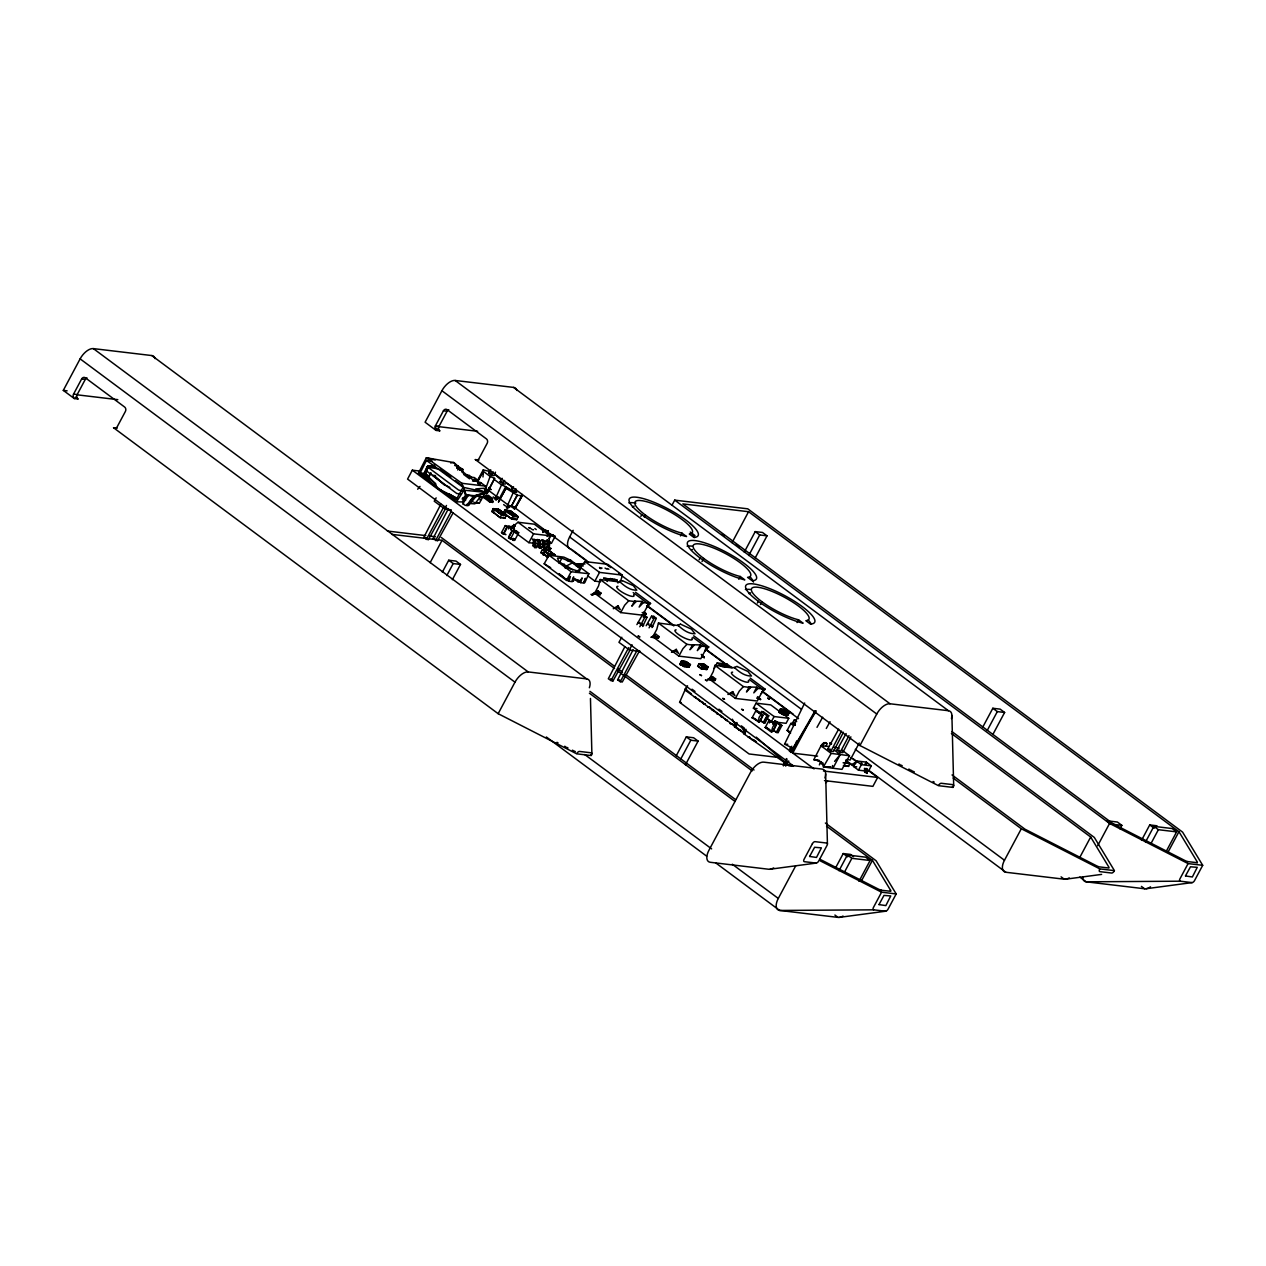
<?xml version="1.0" encoding="UTF-8"?>
<svg xmlns="http://www.w3.org/2000/svg" width="1266" height="1266" viewBox="0 0 1266 1266"><rect width="100%" height="100%" fill="white"/><g stroke="black" fill="none" stroke-linecap="round" stroke-linejoin="round"><path stroke-width="1.5" d="M641.989 624.803L641.989 624.66M650.313 625.467C654.902 627.097 644.252 623.916 648.778 623.584M490.132 476.412L485.606 488.85L488.708 490.021L487.141 493.424L494.642 478.358L490.132 476.412L483.232 471.284L483.232 469.908L491.097 471.807M726.969 665.726L726.193 665.346M483.09 473.563L483.232 469.908L477.124 481.222M482.995 476.965L483.232 471.284L477.266 482.014M686.963 690.587L685.222 690.207L685.317 688.878L687.549 685.871L685.222 690.207L736.274 727.254L732.381 719.199M513.379 529.647L514.297 525.343L518 522.241L534.347 524.187L549.935 535.771L548.732 541.816M508.552 537.971L512.334 530.834L516.243 531.119L518.712 532.701L515.009 539.727L508.552 537.971L510.689 538.003M773.051 723.756A14.543 7.438 -53.4 0 1 774.555 721.446L774.934 721.335A14.543 3.513 28.1 0 0 780.125 725.212L780.252 725.576A14.543 7.438 -53.4 0 0 776.754 732.112L778.163 732.555L781.866 725.529L776.185 721.303L774.745 721.114L772.751 724.057M721.224 665.33L722.617 665.948L721.272 665.425M865.232 771.991L865.58 768.842L864.472 768.351L864.71 772.26L867.368 772.925M867.052 773.431L866.086 768.415L867.036 769.016L866.672 772.133M533.951 545.155L534.521 540.044L532.432 539.047L533.508 540.598L532.891 545.662L534.917 547.656L536.942 546.77L533.951 545.155L536.942 546.77M536.341 547.83L534.347 545.868L534.252 539.237L535.977 540.202L535.376 545.33M540.978 548.368L538.984 546.421L539.569 541.31L538.889 539.791L537.164 539.569L538.145 541.136L537.528 546.216L539.553 548.21L541.579 547.323L538.572 545.424L539.174 540.598L537.164 539.569M545.614 548.922L543.636 546.975L544.206 541.864L543.525 540.345L541.801 540.123L542.782 541.69L542.165 546.77L544.19 548.748L546.232 547.877L543.209 545.978L543.81 541.152L541.801 540.123M549.302 546.975L549.903 541.864L547.102 540.06L548.51 542.307L547.877 546.817L550.868 548.431L550.267 549.476L548.273 547.545L548.858 542.418L547.102 540.06L546.342 541.183L548.858 542.418M540.012 545.868L540.614 540.756L538.889 539.791M544.665 546.421L545.25 541.31L543.525 540.345M736.464 725.671L736.859 722.522L734.533 726.874L745.247 733.916L743.506 733.536L745.816 729.2L745.437 732.349M480.51 482.504L480.289 484.261L477.868 483.501L478.421 481.27L472.535 481.033L473.516 479.403L478.532 482.061L477.868 483.501L480.51 482.504L485.479 486.128L486.524 492.458L475.541 496.937L470.24 503.551L474.924 503.852L479.893 497.364L484.277 497.206L478.532 496.367L479.893 497.364M550.267 549.476L546.801 547.292L547.45 542.402M510.625 506.004L514.582 508.995L522.178 494.452L522.162 495.813L517.335 495.275L506.004 488.217L498.519 501.937L506.004 488.217L516.702 492.537L513.822 490.401M515.942 507.033L522.162 495.813L514.582 508.995L511.622 505.166M817.614 756.119L792.722 753.143L793.371 748.491L796.82 740.8M493.376 512.603L494.484 508.916L493.297 508.647L491.809 511.432L500.339 517.762L505.087 518.332L506.052 514.771M505.482 513.743L506.084 510.293L504.897 510.024L503.409 512.809L511.923 519.155L516.67 519.709L518.158 516.924L510.103 510.768L504.897 510.024L513.41 516.37L518.158 516.924L517.636 516.148M435.346 467.296L436.454 468.594L434.096 466.901L427.718 466.284L424.569 473.326M871.309 765.835L868.397 771.326L858.459 770.155L853.442 766.436L856.402 760.945L866.308 762.132L871.309 765.835L861.386 764.68L856.402 760.945M714.261 668.432L717.205 662.957L727.127 664.144L732.128 667.847L722.206 666.676L717.205 662.957M463.103 473.199L462.818 469.354L457.232 468.167L457.754 465.951L453.766 462.549L426.341 457.754L418.413 473.199L456.551 501.795L462.327 501.953L465.714 495.164L463.103 487.268L426.452 460.413L420.185 472.93L437.15 488.217L456.266 499.579L463.103 487.268L486.524 492.458L484.451 489.72M505.941 534.648L501.51 532.59L505.276 525.596L511.67 527.447L510.863 530.011M548.099 531.071L541.706 529.22L548.099 531.071L547.292 533.635M425.439 475.336L427.718 466.284L434.903 465.192M435.551 483.802L425.36 473.626L427.18 466.521L423.588 474.386L435.551 483.802L437.15 488.217L457.532 498.424M620.356 582.059L600.242 579.527L598.596 585.841L594.656 593.2L620.736 612.586L642.622 615.197L648.572 604.04L646.61 607.664L650.566 603.439L635.516 592.235M678.529 625.594L658.431 623.062L656.769 629.392L652.845 636.751L678.908 656.136L700.794 658.731L706.76 647.575L692.913 637.32M735.008 667.878L714.894 665.346L713.249 671.66L709.308 679.035L735.388 698.405L757.274 701.016L763.224 689.859L749.393 679.589M547.608 556.47L548.368 553.59L555.062 554.967L548.115 554.144L542.291 549.808L540.804 552.593L547.466 556.739L542.671 552.799L540.804 552.593L544.459 553.02M580.73 568.75L581.553 565.633L584.971 561.582L607.775 564.304L622.35 575.112L620.941 580.097L618.773 582.582M425.06 475.779L427.718 466.284L435.393 467.012M689.448 664.46L685.935 661.675L682.327 661.216L685.935 661.675L689.448 664.46L685.856 663.89L682.216 661.358L685.856 663.89L690.413 664.603L689.115 667.055L683.482 666.375L679.905 663.716L681.915 661.168M788.322 712.489L784.809 709.704L781.09 709.387L784.746 711.919L788.322 712.489L784.809 709.704L781.09 709.387M457.232 468.167L457.754 465.951L457.232 468.167L459.131 467.027L462.818 469.354L458.703 468.278L457.675 469.987M573.846 578.752L577.913 581.743L578.784 580.16L572.374 579.401L573.704 576.885L572.264 581.68L569.004 581.268L570.412 576.505L567.674 580.477L566.551 580.414L544.174 563.797L549.033 555.283L563.892 557.135L570.903 560.379L588.88 573.751L584.829 582.597L583.768 582.439L585.43 578.293L583.99 583.072L580.714 582.661L578.166 580.54M580.714 582.661L582.138 577.897L579.432 581.838L577.913 581.743M757.321 710.859L756.941 711.745A14.543 7.438 -53.4 0 0 757.242 711.207L757.543 711.065A14.543 3.513 28.1 0 1 762.828 714.974L759.299 722.174L752.131 717.711L755.913 710.701L762.892 715.417A14.543 7.438 -53.4 0 1 759.442 721.873L759.078 721.984A14.543 3.513 28.1 0 0 754.441 718.471M776.137 724.848L773.035 731.099L770.883 731.78L765.234 727.444L769.016 720.449L776.137 724.848L769.016 720.449M822.235 746.418L823.865 742.667L826.334 742.889L824.134 743.553L822.394 745.927M579.417 571.552L580.271 568.909L572.58 562.769L561.946 558.148L557.483 558.148L558.86 561.408L568.719 568.181L579.417 571.552L575.682 572.438M505.276 525.596L507.017 526.893L503.251 534.03M542.924 532.068L543.446 530.517M823.327 744.313L823.865 742.667L821.507 744.978L821.65 746.56L823.122 743.902A3.133 1.598 -53.4 0 1 824.688 742.715L825.907 742.636M490.575 501.779L492.601 502.428L493.154 501.399L491.097 500.75L489.815 502.096L483.074 497.079L485.179 497.475M480.858 482.678L480.289 484.261L478.39 481.381M492.648 498.614L490.259 498.329L489.277 500.276L491.92 500.608L492.648 498.614L488.454 495.497L486.065 495.212L484.799 496.937M634.488 601.176L635.912 601.714L631.813 606.192L634.488 601.176L642.052 601.382L639.14 607.063L643.365 602.6L650.566 603.439M692.676 644.726L694.1 645.249L689.986 649.743L692.676 644.726L700.24 644.932L697.313 650.613L701.554 646.151L708.738 646.973L704.782 651.199M749.14 686.995L750.564 687.533L746.465 692.011L749.14 686.995L756.704 687.201L753.792 692.882L758.018 688.419L765.218 689.258L761.262 693.483M554.144 554.856L548.431 550.299C536.768 546.88 549.95 555.885 554.144 554.856L548.431 550.299L543.193 549.919M844.137 762.638L849.138 763.477L846.353 761.04M763.525 722.728L767.37 715.622L768.779 715.796L765.06 722.823L761.467 721.43M774.491 731.115L776.612 732.46L780.473 725.371L781.866 725.529M769.443 722.886L770.424 720.607M641.039 624.375L637.922 622.445L640.074 622.698M777.656 757.369L749.092 753.966L679.605 702.298L685.539 688.846M456.551 501.795L464.005 490.195L486.524 492.458L474.339 495.702L466.553 494.927L462.644 504.058L467.882 496.019L465.714 495.164L461.916 483.295L426.341 457.754L435.156 460.049M727.602 665.694L705.241 649.268M549.935 535.771L533.587 533.856L528.871 542.671L516.401 533.397M783.337 765.629L786.408 758.571M789.462 751.529L791.772 746.244M791.93 724.437L792.326 723.566L795.127 725.339M494.626 479.751L501.526 484.878L495.022 499.453L497.57 497.111L500.117 498.329M512.904 493.344L506.416 507.919L508.948 505.577L516.18 507.207M460.381 468.531L459.621 470.224L459.89 468.673L457.849 466.11M861.386 764.68L858.459 770.155M546.627 556.929L548.368 553.59M850.974 764.537L853.569 765.25L851.227 763.999M495.497 472.186L493.93 475.605L491.588 475.336L488.723 473.199L490.765 469.844M642.717 626.464L647.005 617.286L644.552 615.244L642.273 615.102L636.893 624.613M651.99 627.572L656.279 618.394L653.826 616.352L651.547 616.194L646.166 625.721M622.35 575.112L599.53 572.39L594.878 581.126L587.598 575.714M500.703 514.154L505.561 514.502L499.342 509.771L494.547 509.264L500.703 514.154L505.561 514.502L499.168 510.056L494.547 509.264L500.845 513.838M512.287 515.531L517.161 515.879L510.926 511.147L506.131 510.641L512.287 515.531L517.161 515.879L510.768 511.432L506.131 510.641L512.445 515.215M816.285 710.922L793.371 748.491L784.556 744.171L804.685 703.01M491.588 475.336L493.249 471.933M502.159 478.311L500.102 481.666L502.966 483.802L504.628 480.4M514.36 492.268L516.022 488.866M514.629 529.204L512.271 527.922L512.809 526.83M436.137 497.855L434.254 501.225L444.698 508.9L446.471 505.435M621.796 637.257L618.947 642.321L629.408 649.996L632.05 644.774M819.339 764.917L821.001 761.657M445.664 508.457L428.304 539.807L423.635 537.686L440.869 504.169M453.101 512.857L437.577 540.914L432.909 538.778L448.417 508.615M517.114 495.101L511.211 506.558L517.335 495.275M509.059 527.542L509.581 526.545L511.606 527.384L514.55 524.852L509.961 527.321L508.172 526.276L509.581 526.545M514.218 527.099L512.271 527.922M624.724 646.926L608.329 678.766L611.019 680.586L612.997 680.902L630.357 649.537M639.631 650.645L622.271 681.994L620.293 681.694L617.602 679.874L633.127 649.711M575.571 565.332L576.346 563.829L585.034 564.003M819.703 760.961L813.816 759.679L821.017 745.785L828.455 746.418M843.425 732.239L833.455 751.545L830.907 751.244L827.758 748.918L838.662 729.153M850.894 736.859L842.729 752.653L840.181 752.352L837.032 750.01L846.131 733.552M468.895 505.371L473.611 496.288L475.541 496.937M786.328 764.506L788.038 761.246M547.118 536.483L549.428 534.299L555.141 536.325L551.438 543.351L548.225 543.051M566.551 580.414L571.124 571.726L588.88 573.751M830.907 751.244L841.494 731.162M840.181 752.352L848.995 735.625M639.805 626.749L644.964 617.033L647.005 617.286M649.078 627.857L654.237 618.14L656.279 618.394M762.907 715.163L761.594 714.942C755.881 717.316 761.309 725.386 757.385 720.718M87.006 377.917A3.244 2.674 -83.2 0 0 85.297 379.389L77.21 394.549A3.244 2.674 -83.2 0 0 77.954 398.996L74.314 398.568L63.3 390.387L80.122 358.864A13.008 6.647 -53.4 0 1 93.368 348.609L151.793 355.556L586.649 678.877A13.008 6.647 -53.4 0 1 589.355 687.77M74.314 398.568A3.244 2.674 -83.2 0 1 73.555 394.122L81.641 378.961A3.244 2.674 -83.2 0 1 85.376 377.838L124.622 407.019A3.244 2.674 -83.2 0 1 125.381 411.466L117.279 426.626A3.244 2.674 -83.2 0 1 113.56 427.75L498.155 713.692L576.679 753.824L591.285 755.565L590.652 754.536M951.462 718.566A13.008 6.647 -53.4 0 0 948.424 710.717L513.569 387.412L455.159 380.465A13.008 6.647 -53.4 0 0 441.913 390.719L425.091 422.227L436.09 430.408L439.745 430.851A3.244 2.674 -83.2 0 1 438.985 426.405L447.088 411.244A3.244 2.674 -83.2 0 1 448.797 409.757M436.09 430.408A3.244 2.674 -83.2 0 1 435.346 425.962L443.432 410.801A3.244 2.674 -83.2 0 1 447.151 409.693L486.397 438.875A3.244 2.674 -83.2 0 1 487.157 443.322L479.07 458.482A3.244 2.674 -83.2 0 1 475.336 459.59L859.946 745.532L938.454 785.68L953.061 787.42L952.443 786.376M420.075 471.11L412.32 470.177L407.573 479.086L793.529 766.041M430.139 562.674L442.056 540.329L614.532 668.559M480.447 500.624L480.051 498.994M442.325 572.216L448.718 560.237L456.029 561.107L460.507 564.43L452.373 579.67M485.859 497.411L486.413 496.383L485.084 497.728M490.053 498.266L487.774 497.206L487.22 498.25L488.47 499.184L490.053 498.266L489.499 499.295M446.803 575.555L453.196 563.56L460.507 564.43M488.249 498.361L488.803 497.332M489.815 502.096L491.097 500.75M499.674 497.997L505.735 486.65L511.496 490.132L513.537 486.777M506.574 515.547L498.044 509.217L498.867 509.438L493.297 508.647L501.827 514.993L506.574 515.547L505.672 514.724M498.772 516.607L493.898 512.366M493.297 508.647L501.668 514.249L500.339 517.762L499.136 516.639M508.157 513.379L510.467 510.815M504.897 510.024L513.252 515.626L511.923 519.155L498.867 509.438M518.712 532.701L514.091 532.147L510.34 539.174L508.663 537.559A14.543 11.995 -83.2 0 1 512.113 531.103L512.445 530.85A14.543 3.513 28.1 0 1 516.686 531.356L516.718 531.657A14.543 11.995 -83.2 0 0 515.705 532.939M542.987 549.602L549.27 550.631M549.017 538.572L550.504 535.771L555.141 536.325M570.982 548.953A13.008 6.647 -53.4 0 1 569.621 536.958L573.166 530.312M498.155 713.692L514.977 682.184A13.008 6.647 -53.4 0 1 528.223 671.93L586.649 678.877M599.467 567.39L600.638 568.513M600.131 567.864L601.208 568.576L599.973 567.848M601.002 593.089L593.042 593.675L596.966 592.425L597.853 590.763L601.002 593.089L600.1 594.767L593.042 593.675L597.853 590.763M640.849 516.386L641.783 514.645M644.315 517.177L645.423 515.088M617.191 607.474L618.077 605.797L620.34 609.801L617.191 607.474L613.282 608.63L618.077 605.797M671.961 505.276L674.715 500.133L747.747 508.821L1182.602 832.126L1202.7 865.311L1194.566 880.55A2.595 1.329 -53.4 0 1 1191.923 882.592L1180.244 881.199L1086.165 881.816L1079.819 877.101M620.736 612.586L624.66 605.227L628.743 600.796L635.912 601.714M680.507 535.929L681.994 533.144A32.505 7.865 28.1 0 1 636.038 506.178A32.505 7.865 28.1 0 1 666.359 509.787A32.505 7.865 28.1 0 1 689.29 534.015L693.863 537.417A39.009 9.432 28.1 0 0 667.293 508.489A39.009 9.432 28.1 0 0 630.626 504.121A39.009 9.432 28.1 0 0 686.552 536.547L681.994 533.144M659.175 636.64L651.215 637.225L655.139 635.975L656.041 634.298L659.175 636.64L658.288 638.317L651.215 637.225L656.041 634.298M699.133 559.714L700.051 557.974M702.029 561.55L703.706 558.417M732.065 542.639L748.57 511.717L1178.947 831.699L1197.019 861.529A8.83 2.136 28.1 0 1 1197.256 862.7M675.364 651.009L676.266 649.347L678.513 653.351L675.364 651.009L671.455 652.18L676.266 649.347M678.908 656.136L682.849 648.778L686.916 644.347L694.1 645.249M744.266 552.15L755.232 531.609L762.528 532.48L767.022 535.819L755.264 557.831M682.137 661.343L681.203 661.263L684.795 663.938L690.413 664.603L686.52 661.865L679.905 663.716L684.289 666.248L690.413 664.603L685.286 663.669L683.482 666.375L688.134 666.929M686.299 661.691L681.203 661.263M748.744 555.489L759.711 534.948L767.022 535.819M738.79 579.258L740.278 576.489A32.505 7.865 28.1 0 1 694.322 549.507A32.505 7.865 28.1 0 1 724.643 553.115A32.505 7.865 28.1 0 1 747.573 577.343L752.131 580.746A39.009 9.432 28.1 0 0 725.56 551.818A39.009 9.432 28.1 0 0 688.91 547.45A39.009 9.432 28.1 0 0 744.835 579.875L740.278 576.489M702.535 666.818L698.943 663.732L704.561 664.397L708.153 667.071L706.839 669.508L701.222 668.844L697.629 666.185L698.943 663.732L703.58 666.359L707.219 666.739L703.659 664.144L699.639 663.637M698.832 666.454L697.629 666.185M702.519 666.391L708.153 667.071L703.01 666.138L701.222 668.844L706.839 669.508L698.943 663.732L703.659 664.144L707.172 666.913L703.58 666.359L700.051 663.669M691.442 693.926L685.302 689.02M695.936 697.25L694.195 696.87L698.911 699.481M715.654 678.924L707.694 679.494L711.619 678.244L712.505 676.582L715.654 678.924L714.752 680.586L707.694 679.494L712.505 676.582M757.4 603.043L758.334 601.318M676.266 755.723L686.314 736.891L693.626 737.761L698.104 741.085L685.444 764.791M760.502 604.531L761.99 601.746M680.744 759.062L690.809 740.23L698.104 741.085M709.466 707.093L707.647 706.871L709.466 707.093L716.857 712.805M731.843 693.293L732.729 691.616L734.976 695.635L731.843 693.293L727.934 694.464L732.729 691.616M735.388 698.405L739.312 691.046L743.379 686.615L750.564 687.533M797.074 622.587L798.561 619.818A32.505 7.865 28.1 0 1 752.59 592.836A32.505 7.865 28.1 0 1 782.926 596.444A32.505 7.865 28.1 0 1 805.856 620.688L810.414 624.075A39.009 9.432 28.1 0 0 783.844 595.147A39.009 9.432 28.1 0 0 747.177 590.795A39.009 9.432 28.1 0 0 803.119 623.204L798.561 619.818M756.815 698.341L757.701 696.68L760.755 699.465L758.128 698.721M759.394 712.647L753.381 708.185L756.071 703.152L770.741 704.893L788.765 718.297L786.075 723.329L771.405 721.588L774.096 716.556L788.765 718.297M780.805 709.197L778.78 711.745L782.372 714.42L787.99 715.084L789.304 712.631L785.173 709.72L780.093 709.292L783.67 711.967L789.304 712.631L782.372 714.42C781.692 709.403 790.649 713.375 788.544 712.22M780.03 711.951L778.78 711.745L785.173 709.72M774.697 724.674C771.58 726.067 771.769 734.28 771.421 731.21M783.132 714.356L787.99 715.084M795.412 724.105L793.022 722.332L794.32 719.879L796.71 721.652M792.722 753.143L815.272 710.906M825.986 745.927L827.299 743.49M832.522 765.519L832.933 768.256L842.001 769.364L849.486 755.786L840.276 754.52L832.933 768.256L823.406 766.911L823.042 763.034L816.238 760.075M847.286 766.215L844.058 765.25M859.234 743.015L850.182 759.996L846.353 759.537M843.362 765.74L848.568 766.373L850.056 763.588L845.308 762.449M843.045 916.046A13.008 6.647 -53.4 0 1 838.076 917.391L779.65 910.444A13.008 6.647 -53.4 0 1 778.289 898.449L795.728 865.802M859.946 745.532L876.768 714.024A13.008 6.647 -53.4 0 1 890.014 703.769L948.424 710.717M868.175 770.393L877.655 777.451L872.907 786.36L824.482 780.6M835.908 867.242L843.235 853.553L850.53 854.423L853.521 856.639M838.994 870.692L847.365 854.993L865.628 857.161L870.106 860.5L859.013 881.278M844.406 872.274L851.86 858.316L870.106 860.5M861.418 880.93L872.432 860.31L826.54 826.192M896.186 893.938L881.579 892.198L873.461 907.421A2.595 1.329 -53.4 0 0 873.73 909.827L885.409 911.219A2.595 1.329 -53.4 0 0 888.052 909.162L896.186 893.938L876.088 860.753L825.353 823.027M982.78 727.095L992.829 708.264L1000.14 709.134L1004.618 712.473L992.861 734.486M987.258 730.435L997.323 711.603L1004.618 712.473M1069.232 877.876A13.008 6.647 -53.4 0 1 1064.263 879.205L1005.837 872.258A13.008 6.647 -53.4 0 1 1004.476 860.263L1021.314 828.755L953.14 778.068M1080.056 856.908L1090.675 837.016L951.399 733.457M1097.654 845.767L1109.57 823.438L674.715 500.133M1119.999 828.85L1121.85 825.353L1117.372 822.03L1106.421 820.716L1110.899 824.055L1121.85 825.353M1141.521 840.339L1149.734 824.926L1157.045 825.796M1145.508 842.064L1153.88 826.366L1172.142 828.534L1176.62 831.873L1166.461 850.926M1150.921 843.662L1158.374 829.705L1176.62 831.873M1167.932 852.303L1178.947 831.699M1202.7 865.311L1188.094 863.586L1179.959 878.81A2.595 1.329 -53.4 0 0 1180.244 881.199M426.325 539.506L444.018 506.495M435.599 540.598L451.424 511.084M488.549 489.705L494.642 478.358M508.41 528.951L509.913 526.15M611.019 680.586L628.711 647.591M620.293 681.694L637.067 650.423M790.016 732.682L787.135 730.403L790.918 723.408L792.326 723.566M477.614 481.65L483.232 471.284M783.464 765.724L787.088 759.094M790.712 752.447L794.336 745.816M539.553 548.21L541.579 547.323M544.19 548.748L546.232 547.877M474.908 502.903L479.371 503.188L485.416 492.284L484.387 488.233L475.81 488.913L485.416 492.284M816.997 727.349L822.663 717.221M826.287 728.456L830.053 721.699M430.567 473.025L429.158 476.57L425.977 476.095M559.034 563.275L561.946 558.148M488.454 495.497L487.442 497.269L491.92 500.608M766.895 727.412L766.974 727.855A14.543 3.513 28.1 0 1 772.181 731.716L772.545 731.606A14.543 7.438 -53.4 0 0 775.995 725.149L775.916 724.706A14.543 3.513 28.1 0 0 770.725 720.845L770.345 720.955A14.543 7.438 -53.4 0 1 769.76 722.427M834.579 761.388L840.276 754.52L831.176 753.428L823.406 766.911L830.907 766.753M793.371 748.491L815.019 710.97M534.917 547.656L535.518 546.596M548.827 549.302L550.868 548.431M424.775 473.421L428.778 466.758L434.396 465.714M725.877 666.09L727.127 664.144M865.074 764.078L866.308 762.132M785.68 766.104L788.845 761.151M643.286 617.191L644.552 615.244M652.56 618.283L653.826 616.352M496.019 500.339L498.171 497.063M507.397 508.805L509.549 505.53M511.005 529.441A14.543 11.995 -83.2 0 0 511.543 527.811L511.559 527.542A14.543 3.513 28.1 0 1 507.286 527.004L507.017 527.099A14.543 11.995 -83.2 0 1 503.504 533.714L503.536 534.015A14.543 3.513 28.1 0 0 505.387 534.442M474.339 495.702L470.192 501.352L472.993 501.621M467.423 504.422L473.611 496.288L486.524 492.458M431.089 473.088L428.921 475.937L427.148 475.019M760.644 712.679L763.082 711.571L768.779 715.796M516.037 532.575L516.987 531.388M552.467 536.198L553.4 535.012M417.685 489.214L420.011 486.413M533.397 529.679L533.445 529.9M462.122 498.978L466.553 494.927L473.611 496.288M547.513 536.009A14.543 11.995 -83.2 0 1 548.542 534.727L548.874 534.474A14.543 3.513 28.1 0 1 553.1 534.98L553.147 535.281A14.543 11.995 -83.2 0 0 552.72 535.771M825.574 782.879L827.584 781.027M862.019 763.414L861.133 762.67L861.608 763.351M511.448 528.824L514.945 526.039L511.195 527.716M547.561 542.75L545.219 544.617L528.871 542.671M852.145 764.395L855.816 762.844M852.113 765.091L855.199 763.477L854.36 762.67M1197.177 862.7L1187.445 861.56M575.682 571.995L580.271 568.909M821.507 744.978L823.122 743.902M512.255 530.992L514.091 532.147M761.135 721.05A14.543 3.513 28.1 0 0 763.287 722.49L763.667 722.38A14.543 7.438 -53.4 0 1 767.101 715.923L767.101 715.527A14.543 3.513 28.1 0 1 761.831 711.603L761.452 711.714A14.543 7.438 -53.4 0 0 760.486 713.154M562.104 564.304L566.709 565.855L572.58 562.769M490.433 489.056L488.66 487.996L489.72 487.726L490.559 489.277M722.475 665.125L723.345 665.536L722.443 665.251M548.51 542.307L549.903 541.864L546.342 541.183M775.014 731.321A14.543 3.513 28.1 0 0 776.39 732.223L776.723 732.428M778.163 732.555L776.612 732.46M608.899 569.289L607.569 568.561M830.512 743.87L831.287 743.728L829.8 743.142L831.113 744.186M512.477 539.617L514.186 540.519L512.429 539.727M646.071 614.184L644.41 613.282L646.166 614.105M638.222 636.007L639.931 636.925L638.175 636.118M544.285 555.236L542.608 554.35L544.348 555.141M592.662 595.242L591 594.324L592.757 595.131M704.244 657.734L702.583 656.817L704.339 657.624M680.048 664.444L681.741 665.346L679.984 664.539M699.861 674.62L701.554 675.538M701.459 675.633L699.813 674.762M705.479 679.905L707.172 680.823L705.431 680.048M722.854 698.341L724.548 699.243M724.358 699.354L722.807 698.468M758.793 698.705L760.486 699.607L758.761 698.864M767.75 698.12L769.443 699.038M769.348 699.149L767.718 698.294M743.221 710.115L741.575 709.229L743.316 710.02M792.532 722.633L794.225 723.535L792.469 722.759M788.94 732.159L790.617 733.03L788.892 732.286M770.139 869.22L816.333 863.064M1065.687 879.19L1101.626 874.395M839.5 917.359L885.694 911.203M1146.015 888.748L1192.208 882.592M450.633 462.913L453.766 462.549L457.912 466.727L454.668 465.382M582.328 563.671L575.144 564.304L573.688 563.354L576.346 563.829M567.152 560.648L570.903 560.379L567.421 560.284M576.441 566.139L583.357 565.886M577.423 566.535L580.952 566.408M463.72 503.805C462.676 505.45 471.807 506.796 466.806 504.359M511.67 527.447L507.017 526.893M865.089 769.301L866.514 769.285M873.73 909.827L779.65 910.444L716.176 863.238M565.142 568.086L568.719 568.181M792.548 765.614L788.655 765.503L743.506 733.536M423.635 537.686L425.724 537.765M432.909 538.778L434.998 538.873M617.602 679.874L619.707 679.953M784.556 744.171L787.753 744.297M725.956 665.821L725.624 665.457M602.062 568.133L601.746 568.054M466.837 475.114L469.132 475.272L471.569 477.298L469.528 477.045M765.344 727.665L768.684 729.121M787.23 730.624L788.56 730.719M780.093 709.292L781.027 709.371M794.32 719.879L795.254 719.958M460.618 493.867L456.852 493.55L426.041 470.651M763.62 722.696L765.06 722.823M510.483 537.86L509.929 537.813A14.543 3.513 28.1 0 0 508.71 537.86M544.174 563.797L550.663 567.674M616.827 579.812L603.613 578.245L616.827 579.812L617.871 582.977M554.271 554.54L549.143 554.033L543.399 549.634M752.21 717.885L753.571 718.028L752.131 717.711M845.846 762.812L849.264 763.161M542.291 549.808L543.43 549.935M788.386 712.315L784.746 711.919L781.217 709.245M435.504 475.589L432.64 475.272L444.445 484.862L449.81 487.331M534.521 540.044L535.977 540.202M539.174 540.598L540.614 540.756M543.81 541.152L545.25 541.31M533.508 540.598L534.932 540.756M865.58 768.842L867.036 769.016M443.432 410.801L447.088 411.244M81.641 378.961L85.297 379.389M435.346 425.962L438.985 426.405M437.087 426.452L477.678 431.279M63.3 390.387L67.145 390.83M73.555 394.122L77.21 394.549M77.226 394.834L117.817 399.66M475.336 459.59L478.991 460.017M113.56 427.75L117.2 428.177M488.723 473.199L491.05 473.468M470.43 477.092L474.307 477.551L477.456 479.909M500.102 481.666L502.444 481.935M748.57 511.717L682.849 503.9L1113.225 823.881L1183.821 859.962A8.419 2.041 28.1 0 0 1187.476 861.592M502.966 483.802L505.308 484.071M489.72 489.404L491.192 489.578M484.008 497.68L485.052 497.807M489.024 500.877L491.572 502.222L490.037 501.004M510.356 517.984L515.104 518.554M528.666 527.637L529.789 527.764M529.251 527.89L530.074 527.985M530.913 528.634L532.527 529.774M503.251 533.951L501.51 532.59M387.428 531.04L425.851 535.613M429.696 536.072L435.457 536.752M391.811 534.363L434.333 539.411M438.194 539.87L442.056 540.329M606.968 569.162L605.037 568.054M594.878 581.126L600.575 581.806M679.905 663.716L683.656 664.159M709.308 679.035L712.964 679.462M685.222 690.207L687.058 690.429M753.381 708.185L757.052 708.628M704.988 703.754L703.152 703.532L704.893 703.928M679.605 702.298L681.155 702.488M713.945 710.416L712.125 710.21L713.866 710.59M727.396 720.417L725.576 720.196L727.317 720.591L724.326 718.36M734.533 726.874L736.369 727.08M829.8 743.142L831.319 743.411A3.276 1.677 -53.4 0 1 831.62 743.696M749.82 737.081L747.984 736.875L755.201 741.085M827.758 748.918L830.322 749.219M837.032 750.01L839.595 750.327M843.109 762.765L850.056 763.588L849.201 762.907M853.442 766.436L856.765 766.832M792.453 765.962L788.655 765.503L756.261 737.144M823.438 770.994L877.655 777.451M1150.525 886.833A13.008 6.647 -53.4 0 1 1144.591 888.764L1086.165 881.816A13.008 6.647 -53.4 0 1 1082.699 877.037M461.916 483.295L485.479 486.128M538.145 541.136L539.569 541.31M542.782 541.69L544.206 541.864M813.816 759.679L819.26 760.344M864.71 772.26L866.166 772.434M426.452 460.413L432.292 461.156M474.022 502.475L479.371 503.188M420.185 472.93L425.36 473.626M532.891 545.662L534.347 545.868M537.528 546.216L538.984 546.421M542.165 546.77L543.636 546.975M787.135 730.403L788.544 730.609M765.234 727.444L766.658 727.76M513.632 525.817L515.025 526.023L513.6 524.488M444.698 508.9L451.313 509.897M629.408 649.996L639.852 651.484M820.938 762.354L820.4 763.113L823.486 765.107M438.147 468.816L427.892 467.201L458.688 490.1L462.28 490.765M834.12 747.256L839.311 748.127M546.801 547.292L548.273 547.545M854.376 763.335L855.674 763.572M724.31 665.061L725.117 665.71L724.548 665.109M700.415 700.589L698.674 700.209L703.485 702.646M722.823 717.252L721.098 716.873L722.918 717.094L719.927 714.863M880.93 890.188L890.71 891.296A8.83 2.136 28.1 0 0 890.457 890.125M418.413 473.199L423.588 474.386M687.897 666.771L689.115 667.055M793.022 722.332L794.004 722.443M881.041 890.22L881.152 890.235A8.419 2.041 28.1 0 1 877.306 888.558L819.941 859.266M846.843 765.883L848.568 766.373M642.163 612.522L646.103 613.646L644.077 611.779M701.649 656.437L704.276 657.196L701.237 654.395M866.53 762.781C868.207 763.984 864.029 762.892 866.292 763.809M779.255 712.521L780.552 713.375M484.767 496.335L485.685 496.699M501.526 484.878L505.735 486.65M866.862 763.366L866.118 763.477M756.34 741.702L755.454 741.259M427.718 466.284L428.778 466.758M488.898 488.154L490.322 489.167L489.72 487.726L490.227 488.977M649.996 625.863L652.876 626.623L651.911 625.23M640.723 624.755L643.603 625.531L642.384 623.964M1109.57 823.438L1188.094 863.586M722.744 665.299L721.398 664.808L722.522 665.299M898.892 764.015L899.984 764.585M901.091 765.139L902.199 765.708M908.814 769.095L909.922 769.649M911.014 770.219L912.121 770.788M913.229 771.342L914.321 771.912M933.074 781.502L934.181 782.056M1021.314 828.755L1099.838 868.887L1114.428 870.628L1094.33 837.443L951.89 731.542M820.241 860.848L881.579 892.198M556.961 742.319L558.053 742.889M564.668 746.26L565.775 746.829M566.883 747.399L567.991 747.953M449.05 493.851L457.343 498.915M514.74 518.506L516.67 519.709M503.156 517.129L505.087 518.332M491.809 511.432L493.756 512.651M493.154 501.399L489.72 498.931M506.194 482.995L510.799 485.986L512.762 489.341M754.378 718.582L756.688 720.196M490.369 501.067L484.498 496.747M566.709 565.855L572.691 569.953M462.565 498.139L465.635 500.307M575.286 578.894L579.432 581.838M513.236 538.446L515.009 539.727M767.37 715.622L761.657 711.381M780.473 725.371L774.745 721.114M651.547 616.194L654.237 618.14M642.273 615.102L644.964 617.033M610.418 578.435L613.33 580.588M548.748 534.458L550.504 535.771M458.593 468.388L474.497 481.08L475.066 479.086L477.646 481.302M463.625 474.402L469.559 478.817M1153.88 826.366L1158.374 829.705M755.232 531.609L759.711 534.948M992.829 708.264L997.323 711.603M1149.734 824.926L1154.228 828.265M690.271 532.052L695.018 535.581M1141.41 886.406L1144.591 888.764M455.159 380.465L890.014 703.769M441.913 390.719L876.768 714.024M952.032 774.966L1024.954 829.183L1095.549 865.279A8.83 2.136 28.1 0 0 1098.951 866.814L1108.874 868.033A8.419 2.041 28.1 0 0 1108.668 866.814L1090.675 837.016M1061.082 876.847L1064.263 879.205M435.836 427.94L439.745 430.851M569.621 536.958L610.892 567.627M618.821 573.53L801.346 709.229M855.294 749.345L1004.476 860.263M693.705 635.785L708.738 646.973M750.168 678.054L765.218 689.258M633.206 592.63L647.037 602.901M572.58 550.124L586.854 560.743M647.163 605.591L674.145 625.641M705.89 649.252L724.927 663.4M764.617 692.913L793.181 714.151M853.49 758.983L856.655 761.341M869.362 770.788L1005.837 872.258M513.838 506.954L543.905 529.299M547.07 531.657L588.184 562.231M646.72 605.749L673.607 625.736M762.195 691.6L798.577 718.645M850.768 757.464L857.098 762.164M584.971 561.582L599.53 572.39M488.644 490.48L497.57 497.111M500.038 498.946L508.948 505.577M784.619 713.185L787.009 714.958M834.025 749.868L840.276 754.52M534.869 528.555L536.246 529.584M845.672 760.328L850.056 763.588M509.644 510.594L518.158 516.924M779.761 711.856L783.353 714.53M486.065 495.212L490.259 498.329M487.774 497.206L489.024 498.139M790.918 723.408L793.75 725.529M488.613 499.405L492.601 502.428M518 522.241L533.587 533.856M756.071 703.152L774.096 716.556M439.856 469.085L450.854 477.266M455.554 480.764L463.403 486.587M548.827 550.299L555.062 554.967L554.207 554.286M698.61 666.296L702.203 668.954M549.033 555.283L571.124 571.726M766.895 718.233L769.902 720.465M596.966 592.425L600.1 594.767M755.913 710.701L761.594 714.942M655.139 635.975L658.288 638.317M711.619 678.244L714.752 680.586M542.07 552.751L547.909 557.072M680.886 663.827L684.479 666.502M412.32 470.177L814.101 768.905M692.027 689.195L695.018 691.426M718.93 709.197L721.921 711.413M744.329 728.092L741.338 725.861L745.247 733.916L733.283 725.038M441.233 537.433L614.516 666.264M617.681 668.622L622.445 672.167M625.61 674.525L754.014 769.997M617.697 670.917L752.178 770.915M847.365 854.993L851.86 858.316M448.718 560.237L453.196 563.56M686.314 736.891L690.809 740.23M843.235 853.553L847.714 856.876M589.94 691.331L735.514 799.558M589.386 693.198L735.008 801.457M93.368 348.609L528.223 671.93M834.895 915.033L838.076 917.391M80.122 358.864L514.977 682.184M584.67 754.489L711.634 848.885M732.27 864.219L778.289 898.449M546.358 736.986L706.65 856.164M75.343 397.065L77.954 398.996M600.242 579.527L628.743 600.796M658.431 623.062L686.916 644.347M714.894 665.346L743.379 686.615M842.222 750.311L849.486 755.786M821.017 745.785L831.176 753.428M563.386 577.169L559.081 573.862L567.674 580.477M513.141 538.509L514.771 539.775M610.434 678.845L612.997 680.902M846.289 761.198L849.138 763.477M466.553 494.927L467.882 496.019M566.44 579.148L569.004 581.268M495.022 474.592L500.054 478.991M435.425 476.554L444.445 484.862M547.877 546.817L549.444 548.257M756.704 687.201L758.018 688.419M700.24 644.932L701.554 646.151M642.052 601.382L643.365 602.6M543.209 545.978L544.728 547.782M538.572 545.424L540.091 547.244M872.432 860.31L890.504 890.156M464.005 490.195L466.853 495.702M605.86 578.499L607.174 581.537M614.833 579.353L615.529 581.047M564.05 563.924L565.032 567.231M461.283 469.195L462.122 472.345M953.678 785.616L951.905 715.512M825.654 773.89L827.426 843.995M590.462 698.468L591.887 753.776M1099.648 869.251A2.595 1.329 -53.4 0 0 1099.917 871.641L1111.595 873.034A2.595 1.329 -53.4 0 0 1114.238 870.992M736.385 544.617A19.496 9.97 -53.4 0 1 739.075 547.545M722.031 534.284A19.496 9.97 -53.4 0 1 724.484 535.755M793.133 750.754A3.307 0.807 28.1 0 1 790.047 748.523A3.307 0.807 28.1 0 1 791.867 748.38M508.521 505.767A3.576 0.87 28.1 0 1 509.597 507.302A3.576 0.87 28.1 0 1 507.065 506.764M505.783 506.115A3.576 0.87 28.1 0 1 503.678 504.564M496.889 497.127A3.576 0.87 28.1 0 1 498.203 498.836A3.576 0.87 28.1 0 1 495.354 498.155M494.389 497.649A3.576 0.87 28.1 0 1 493.234 496.905M485.495 488.66A3.576 0.87 28.1 0 1 485.479 490.274M748.333 680.443A9.78 2.358 28.1 0 1 739.091 679.336A9.78 2.358 28.1 0 1 732.618 672.135M691.869 638.159A9.78 2.358 28.1 0 1 682.627 637.067A9.78 2.358 28.1 0 1 676.139 629.851M633.68 594.624A9.78 2.358 28.1 0 1 624.439 593.517A9.78 2.358 28.1 0 1 617.966 586.3M542.829 532.527A14.543 11.995 -83.2 0 0 543.367 530.881L543.7 530.628A14.543 3.513 28.1 0 0 547.941 531.134L547.972 531.435A14.543 11.995 -83.2 0 1 547.434 533.065M792.025 724.5A14.543 7.438 -53.4 0 0 792.247 723.915L792.611 723.804A14.543 3.513 28.1 0 1 794.763 725.228M632.414 507.017A32.505 7.865 28.1 0 1 634.139 506.194M691.426 549.855A32.505 7.865 28.1 0 1 692.423 549.539M513.569 387.412A13.008 6.647 -53.4 0 1 516.845 390.45M953.251 787.056A2.595 1.329 -53.4 0 0 952.982 784.667L941.303 783.274A2.595 1.329 -53.4 0 0 938.644 785.331M745.389 589.545A39.009 9.432 28.1 0 1 750.374 589.481M808.23 620.008A39.009 9.432 28.1 0 1 811.284 624.233M687.106 546.2A39.009 9.432 28.1 0 1 692.091 546.152M749.963 576.679A39.009 9.432 28.1 0 1 753.492 582.091M628.822 502.871A39.009 9.432 28.1 0 1 635.896 503.14M691.679 533.35A39.009 9.432 28.1 0 1 694.733 537.575M748.981 593.675A32.505 7.865 28.1 0 1 750.691 592.868M151.793 355.556A13.008 6.647 -53.4 0 1 155.053 358.594M575.381 751.593A8.419 2.041 28.1 0 1 572.406 750.184M591.475 755.216A2.595 1.329 -53.4 0 0 591.19 752.811L579.511 751.434A2.595 1.329 -53.4 0 0 576.869 753.476M773.668 867.906A13.008 6.647 -53.4 0 1 768.699 869.251L710.289 862.288A13.008 6.647 -53.4 0 1 708.928 850.293L750.516 772.402A13.008 6.647 -53.4 0 1 763.762 762.148L822.188 769.095A13.008 6.647 -53.4 0 1 824.894 778.004M809.607 856.449L816.491 857.446L821.412 847.856L814.608 847.27L809.607 856.449M878.984 904.589L885.852 905.601L890.742 895.948L883.985 895.41L878.984 904.589M1185.498 875.961L1192.366 876.974L1197.256 867.337L1190.483 866.799L1185.498 875.866M607.427 564.858L608.202 565.506L607.427 564.858M718.439 713.755L716.603 713.533L718.439 713.755M731.89 723.756L730.055 723.535L731.89 723.756M740.847 730.419L739.028 730.197L740.847 730.419M754.299 740.42L752.479 740.199L754.299 740.42M812.408 843.694L804.084 859.282A2.595 1.329 -53.4 0 0 804.353 861.687L816.048 863.064A2.595 1.329 -53.4 0 0 818.691 861.022L827.014 845.435A2.595 1.329 -53.4 0 0 826.73 843.045L815.051 841.653A2.595 1.329 -53.4 0 0 812.408 843.694M573.403 579.527L572.058 581.047L573.419 581.236L573.403 579.527M622.366 580.651L619.517 581.49C624.28 585.857 630.025 590.462 636.83 590.178L633.285 585.62L622.366 580.651M680.554 624.185L677.706 625.04C682.453 629.408 688.213 633.997 695.018 633.728L691.458 629.17L680.554 624.185M737.018 666.47L734.169 667.309C738.933 671.692 744.677 676.281 751.482 675.997L747.921 671.455L737.018 666.47"/></g></svg>
